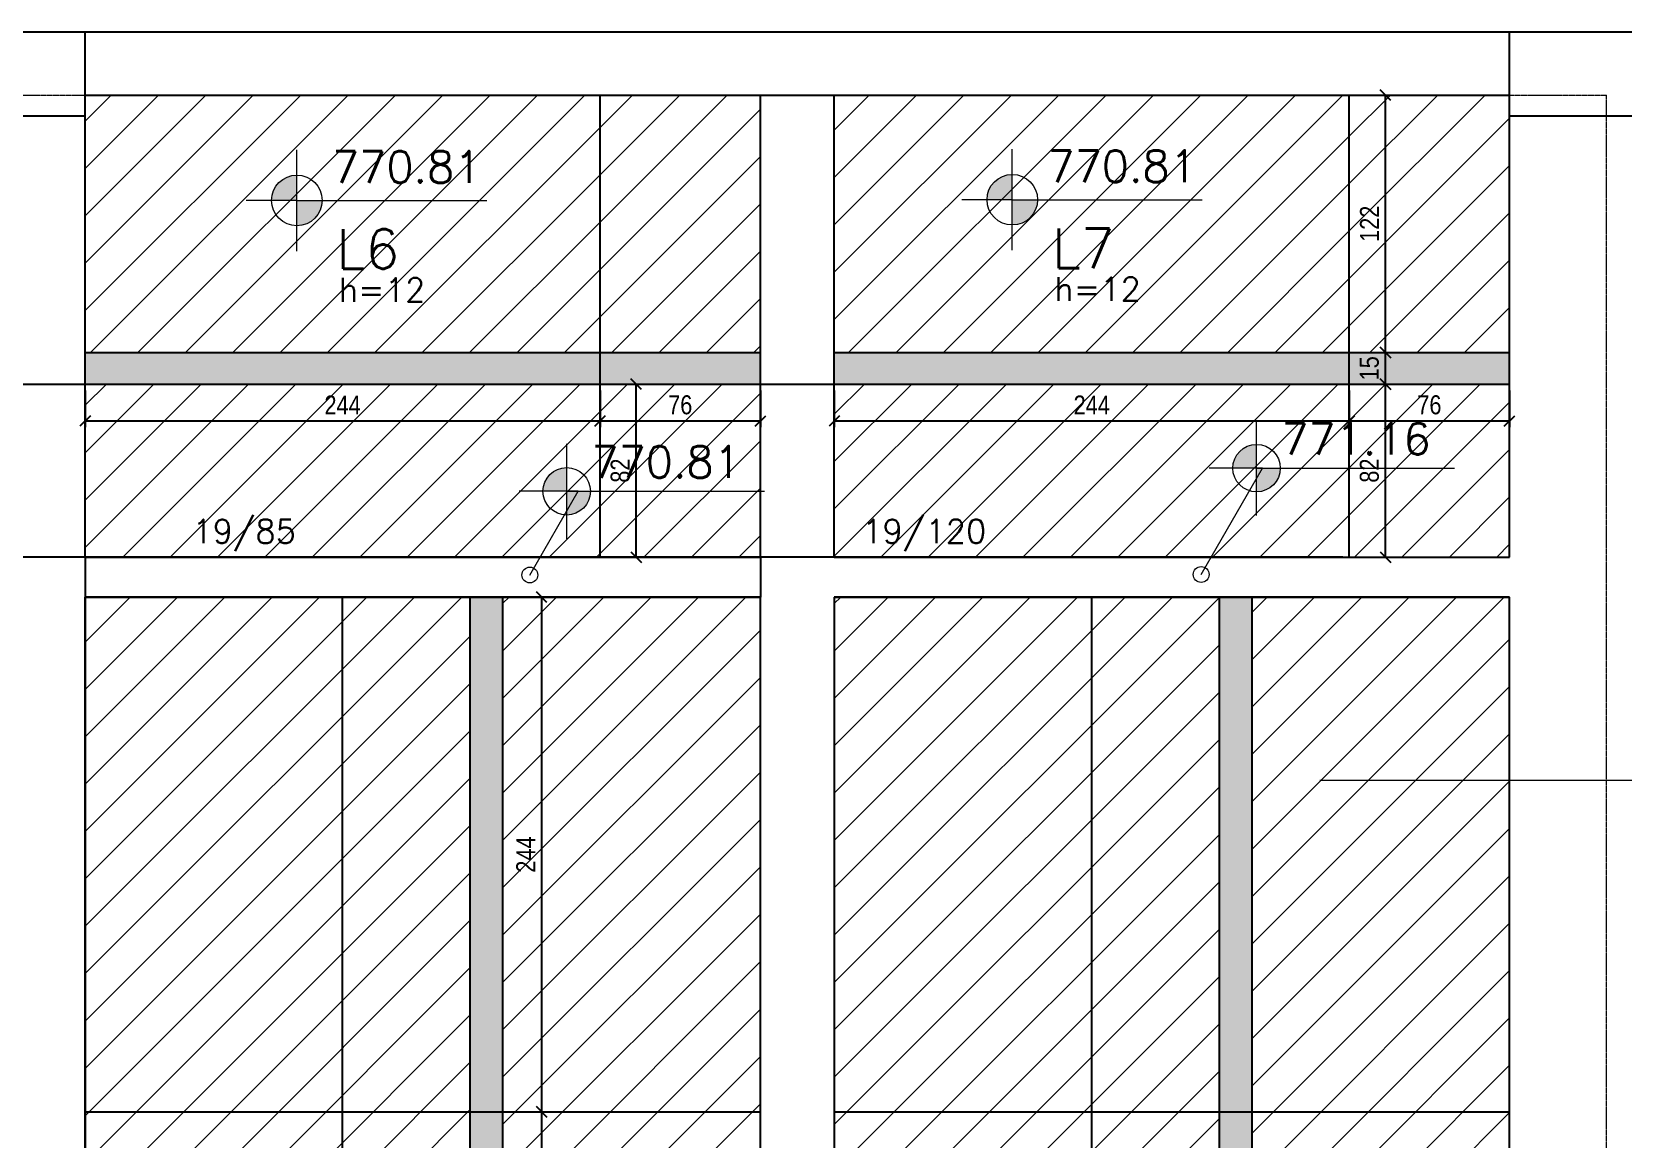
# Model space of a CAD drawing. Extents: x 8513 to 14085, y 1849 to 10799.
# Drawn here: x 11727 to 12481, y 5465 to 5990 of the extents above; entities that cross this region are included whole.
import ezdxf

# ---------------------------------------------------------------- set-up
doc = ezdxf.new("R2010")
doc.units = 0
doc.linetypes.add('FA_Tracejado', pattern=[0.25, 0.15, -0.1])
for name, color, linetype in [('COTA', 241, 'Continuous'), ('Painéis', 200, 'Continuous'), ('Pilares', 5, 'Continuous'), ('VIGAS', 3, 'Continuous'), ('Vázio', 240, 'Continuous')]:
    doc.layers.add(name, color=color, linetype=linetype)
for name, color, linetype, lineweight in [('EST-LAJE-TEXT', 7, 'Continuous', 9), ('EST-SIMB-Spot Elevations', 7, 'Continuous', 9), ('EST-TEXT', 7, 'Continuous', 9), ('EST-VIGA-TEXT', 7, 'Continuous', 9), ('Hachura', 253, 'Continuous', 9), ('REAPROVEITAMENTO', 7, 'Continuous', 9)]:
    doc.layers.add(name, color=color, linetype=linetype, lineweight=lineweight)
doc.styles.add('COTA TECNICA-50', font='techl___.ttf', dxfattribs={"height": 9})
doc.styles.add('RomanS_IV50', font='romans_IV50.ttf', dxfattribs={"height": 11.25})
doc.styles.add('RomanS_IV50_B', font='', dxfattribs={"height": 18.75})
doc.styles.add('RomanS_IV50_B_1', font='', dxfattribs={"height": 22.5})
doc.styles.get('RomanS_IV50_B').set_extended_font_data('RomanS_IV50', bold=True)
doc.styles.get('RomanS_IV50_B_1').set_extended_font_data('RomanS_IV50', bold=True)
doc.dimstyles.new('PAINEL', dxfattribs={"dimtxt": 9, "dimasz": 5, "dimexe": 3, "dimexo": 3, "dimgap": 3, "dimtad": 1, "dimdec": 1, "dimzin": 12, "dimdsep": 46, "dimtxsty": 'COTA TECNICA-50', "dimblk": 'OBLIQUE', "dimcen": 0, "dimclrd": 4, "dimclre": 4, "dimclrt": 1, "dimadec": 1, "dimazin": 3, "dimtfac": 1, "dimtdec": 1, "dimtmove": 0, "dimatfit": 3, "dimldrblk": 'OBLIQUE', "dimfxl": 1, "dimtolj": 1, "dimtzin": 12, "dimarcsym": 0})
pattern_1 = [(45, (-181390.063, -29748.07), (-11.2253202, 11.2253202), [])]

# ---------------------------------------------------------------- blocks, each defined once
blk = doc.blocks.new('FA_Floor_TAG_SURVEY_R01 - NIV_TIT_H_TXT1__TXT2_Menor-2303205-BUSINESS')
at = {"layer": 'EST-LAJE-TEXT'}
h = blk.add_hatch(color=256, dxfattribs=at)
edge = h.paths.add_edge_path(flags=0)
edge.add_line((-0.28, 0.565), (-0.28, 0.405))
edge.add_line((-0.28, 0.405), (-0.44, 0.405))
edge.add_arc((-0.28, 0.405), 0.16, 90, 180, ccw=False)
h = blk.add_hatch(color=256, dxfattribs=at)
edge = h.paths.add_edge_path(flags=0)
edge.add_arc((-0.28, 0.405), 0.16, -90, 0, ccw=False)
edge.add_line((-0.28, 0.245), (-0.28, 0.405))
edge.add_line((-0.28, 0.405), (-0.12, 0.405))
for p, q in [((-0.28, 0.085), (-0.28, 0.725)), ((-0.28, 0.405), (-0.6, 0.405)), ((-0.28, 0.405), (0.92, 0.405))]:
    blk.add_line(p, q, dxfattribs=at)
blk.add_circle((-0.28, 0.405), 0.16, dxfattribs=at)
blk = doc.blocks.new('Spot Elevations - Nivel_Planta_MENOR-2363178-BUSINESS')
at = {"layer": 'EST-SIMB-Spot Elevations'}
h = blk.add_hatch(color=256, dxfattribs=at)
edge = h.paths.add_edge_path(flags=0)
edge.add_line((0, 0), (-0.15, 0))
edge.add_arc((0, 0), 0.15, 90, 180, ccw=False)
edge.add_line((0, 0.15), (0, 0))
h = blk.add_hatch(color=256, dxfattribs=at)
edge = h.paths.add_edge_path(flags=0)
edge.add_line((0, 0), (0.15, 0))
edge.add_arc((0, 0), 0.15, 270, 360, ccw=False)
edge.add_line((0, -0.15), (0, 0))
for p, q in [((0, -0.3), (0, 0.3)), ((0, 0), (1.25, 0)), ((0, 0), (-0.3, 0))]:
    blk.add_line(p, q, dxfattribs=at)
blk.add_circle((0, 0), 0.15, dxfattribs=at)
blk = doc.blocks.new('_Oblique')
at = {"color": 0, "linetype": 'ByBlock', "lineweight": -2}
blk.add_line((-0.5, -0.5), (0.5, 0.5), dxfattribs=at)
blk = doc.blocks.new('*D770')
at = {"layer": 'COTA', "color": 4, "lineweight": -2, "transparency": 16777216}
for p, q in [((11968.37, 5234.01), (11968.37, 5478.01)), ((11971.37, 5478.01), (11971.37, 5478.01)), ((11971.37, 5234.01), (11971.37, 5234.01))]:
    blk.add_line(p, q, dxfattribs=at)
at = {"layer": 'Defpoints', "color": 0, "transparency": 16777216}
for p in [(11968.37, 5478.01), (11968.37, 5478.01), (11968.37, 5234.01)]:
    blk.add_point(p, dxfattribs=at)
at = {"layer": 'COTA', "color": 4, "lineweight": -2, "transparency": 16777216, "xscale": 5, "yscale": 5, "zscale": 5}
for p, rotation in [((11968.37, 5478.01), 90), ((11968.37, 5234.01), 270)]:
    blk.add_blockref('_Oblique', p, dxfattribs=dict(at, rotation=rotation))
at = {"layer": 'COTA', "color": 1, "transparency": 16777216, "insert": (11960.8, 5356.01), "char_height": 9, "attachment_point": 5, "rotation": 90, "style": 'COTA TECNICA-50'}
blk.add_mtext('\\A1;244', dxfattribs=at)
blk = doc.blocks.new('*D771')
at = {"layer": 'COTA', "color": 4, "lineweight": -2, "transparency": 16777216}
for p, q in [((11968.37, 5478.01), (11968.37, 5722.01)), ((11971.37, 5722.01), (11971.37, 5722.01)), ((11971.37, 5478.01), (11971.37, 5478.01))]:
    blk.add_line(p, q, dxfattribs=at)
at = {"layer": 'Defpoints', "color": 0, "transparency": 16777216}
for p in [(11968.37, 5722.01), (11968.37, 5722.01), (11968.37, 5478.01)]:
    blk.add_point(p, dxfattribs=at)
at = {"layer": 'COTA', "color": 4, "lineweight": -2, "transparency": 16777216, "xscale": 5, "yscale": 5, "zscale": 5}
for p, rotation in [((11968.37, 5722.01), 90), ((11968.37, 5478.01), 270)]:
    blk.add_blockref('_Oblique', p, dxfattribs=dict(at, rotation=rotation))
at = {"layer": 'COTA', "color": 1, "transparency": 16777216, "insert": (11960.8, 5600.01), "char_height": 9, "attachment_point": 5, "rotation": 90, "style": 'COTA TECNICA-50'}
blk.add_mtext('\\A1;244', dxfattribs=at)
blk = doc.blocks.new('*D772')
at = {"layer": 'COTA', "color": 4, "lineweight": -2, "transparency": 16777216}
for p, q in [((11968.37, 5234.01), (11968.37, 5478.01)), ((11971.37, 5478.01), (11971.37, 5478.01)), ((11971.37, 5234.01), (11971.37, 5234.01))]:
    blk.add_line(p, q, dxfattribs=at)
at = {"layer": 'Defpoints', "color": 0, "transparency": 16777216}
for p in [(11968.37, 5478.01), (11968.37, 5478.01), (11968.37, 5234.01)]:
    blk.add_point(p, dxfattribs=at)
at = {"layer": 'COTA', "color": 4, "lineweight": -2, "transparency": 16777216, "xscale": 5, "yscale": 5, "zscale": 5}
for p, rotation in [((11968.37, 5478.01), 90), ((11968.37, 5234.01), 270)]:
    blk.add_blockref('_Oblique', p, dxfattribs=dict(at, rotation=rotation))
at = {"layer": 'COTA', "color": 1, "transparency": 16777216, "insert": (11960.8, 5356.01), "char_height": 9, "attachment_point": 5, "rotation": 90, "style": 'COTA TECNICA-50'}
blk.add_mtext('\\A1;244', dxfattribs=at)
blk = doc.blocks.new('*D773')
at = {"layer": 'COTA', "color": 4, "lineweight": -2, "transparency": 16777216}
for p, q in [((11968.37, 5478.01), (11968.37, 5722.01)), ((11971.37, 5722.01), (11971.37, 5722.01)), ((11971.37, 5478.01), (11971.37, 5478.01))]:
    blk.add_line(p, q, dxfattribs=at)
at = {"layer": 'Defpoints', "color": 0, "transparency": 16777216}
for p in [(11968.37, 5722.01), (11968.37, 5722.01), (11968.37, 5478.01)]:
    blk.add_point(p, dxfattribs=at)
at = {"layer": 'COTA', "color": 4, "lineweight": -2, "transparency": 16777216, "xscale": 5, "yscale": 5, "zscale": 5}
for p, rotation in [((11968.37, 5722.01), 90), ((11968.37, 5478.01), 270)]:
    blk.add_blockref('_Oblique', p, dxfattribs=dict(at, rotation=rotation))
at = {"layer": 'COTA', "color": 1, "transparency": 16777216, "insert": (11960.8, 5600.01), "char_height": 9, "attachment_point": 5, "rotation": 90, "style": 'COTA TECNICA-50'}
blk.add_mtext('\\A1;244', dxfattribs=at)
blk = doc.blocks.new('*D795')
at = {"layer": 'COTA', "color": 4, "lineweight": -2, "transparency": 16777216}
for p, q in [((11752.01, 5820.01), (11752.01, 5802.55)), ((11996.01, 5820.01), (11996.01, 5802.55)), ((11752.01, 5805.55), (11996.01, 5805.55))]:
    blk.add_line(p, q, dxfattribs=at)
at = {"layer": 'Defpoints', "color": 0, "transparency": 16777216}
for p in [(11752.01, 5823.01), (11996.01, 5823.01), (11996.01, 5805.55)]:
    blk.add_point(p, dxfattribs=at)
at = {"layer": 'COTA', "color": 4, "lineweight": -2, "transparency": 16777216, "xscale": 5, "yscale": 5, "zscale": 5, "rotation": 180}
blk.add_blockref('_Oblique', (11752.01, 5805.55), dxfattribs=at)
at = {"layer": 'COTA', "color": 4, "lineweight": -2, "transparency": 16777216, "xscale": 5, "yscale": 5, "zscale": 5}
blk.add_blockref('_Oblique', (11996.01, 5805.55), dxfattribs=at)
at = {"layer": 'COTA', "color": 1, "transparency": 16777216, "insert": (11874.01, 5813.11), "char_height": 9, "attachment_point": 5, "style": 'COTA TECNICA-50'}
blk.add_mtext('\\A1;244', dxfattribs=at)
blk = doc.blocks.new('*D796')
at = {"layer": 'COTA', "color": 4, "lineweight": -2, "transparency": 16777216}
for p, q in [((11996.01, 5820.01), (11996.01, 5802.55)), ((12072.01, 5820.01), (12072.01, 5802.55)), ((11996.01, 5805.55), (12072.01, 5805.55))]:
    blk.add_line(p, q, dxfattribs=at)
at = {"layer": 'Defpoints', "color": 0, "transparency": 16777216}
for p in [(11996.01, 5823.01), (12072.01, 5823.01), (12072.01, 5805.55)]:
    blk.add_point(p, dxfattribs=at)
at = {"layer": 'COTA', "color": 4, "lineweight": -2, "transparency": 16777216, "xscale": 5, "yscale": 5, "zscale": 5, "rotation": 180}
blk.add_blockref('_Oblique', (11996.01, 5805.55), dxfattribs=at)
at = {"layer": 'COTA', "color": 4, "lineweight": -2, "transparency": 16777216, "xscale": 5, "yscale": 5, "zscale": 5}
blk.add_blockref('_Oblique', (12072.01, 5805.55), dxfattribs=at)
at = {"layer": 'COTA', "color": 1, "transparency": 16777216, "insert": (12034.01, 5813.14), "char_height": 9, "attachment_point": 5, "style": 'COTA TECNICA-50'}
blk.add_mtext('\\A1;76', dxfattribs=at)
blk = doc.blocks.new('*D797')
at = {"layer": 'COTA', "color": 4, "lineweight": -2, "transparency": 16777216}
for p, q in [((12107.01, 5820.01), (12107.01, 5802.55)), ((12351.01, 5820.01), (12351.01, 5802.55)), ((12107.01, 5805.55), (12351.01, 5805.55))]:
    blk.add_line(p, q, dxfattribs=at)
at = {"layer": 'Defpoints', "color": 0, "transparency": 16777216}
for p in [(12107.01, 5823.01), (12351.01, 5823.01), (12351.01, 5805.55)]:
    blk.add_point(p, dxfattribs=at)
at = {"layer": 'COTA', "color": 4, "lineweight": -2, "transparency": 16777216, "xscale": 5, "yscale": 5, "zscale": 5, "rotation": 180}
blk.add_blockref('_Oblique', (12107.01, 5805.55), dxfattribs=at)
at = {"layer": 'COTA', "color": 4, "lineweight": -2, "transparency": 16777216, "xscale": 5, "yscale": 5, "zscale": 5}
blk.add_blockref('_Oblique', (12351.01, 5805.55), dxfattribs=at)
at = {"layer": 'COTA', "color": 1, "transparency": 16777216, "insert": (12229.01, 5813.11), "char_height": 9, "attachment_point": 5, "style": 'COTA TECNICA-50'}
blk.add_mtext('\\A1;244', dxfattribs=at)
blk = doc.blocks.new('*D798')
at = {"layer": 'COTA', "color": 4, "lineweight": -2, "transparency": 16777216}
for p, q in [((12351.01, 5820.01), (12351.01, 5802.55)), ((12427.01, 5820.01), (12427.01, 5802.55)), ((12351.01, 5805.55), (12427.01, 5805.55))]:
    blk.add_line(p, q, dxfattribs=at)
at = {"layer": 'Defpoints', "color": 0, "transparency": 16777216}
for p in [(12351.01, 5823.01), (12427.01, 5823.01), (12427.01, 5805.55)]:
    blk.add_point(p, dxfattribs=at)
at = {"layer": 'COTA', "color": 4, "lineweight": -2, "transparency": 16777216, "xscale": 5, "yscale": 5, "zscale": 5, "rotation": 180}
blk.add_blockref('_Oblique', (12351.01, 5805.55), dxfattribs=at)
at = {"layer": 'COTA', "color": 4, "lineweight": -2, "transparency": 16777216, "xscale": 5, "yscale": 5, "zscale": 5}
blk.add_blockref('_Oblique', (12427.01, 5805.55), dxfattribs=at)
at = {"layer": 'COTA', "color": 1, "transparency": 16777216, "insert": (12389.01, 5813.14), "char_height": 9, "attachment_point": 5, "style": 'COTA TECNICA-50'}
blk.add_mtext('\\A1;76', dxfattribs=at)
blk = doc.blocks.new('*D799')
at = {"layer": 'COTA', "color": 4, "lineweight": -2, "transparency": 16777216}
for p, q in [((12354.01, 5823.01), (12371.18, 5823.01)), ((12368.18, 5741.01), (12368.18, 5823.01)), ((12354.01, 5741.01), (12371.18, 5741.01))]:
    blk.add_line(p, q, dxfattribs=at)
at = {"layer": 'Defpoints', "color": 0, "transparency": 16777216}
for p in [(12351.01, 5823.01), (12368.18, 5823.01), (12351.01, 5741.01)]:
    blk.add_point(p, dxfattribs=at)
at = {"layer": 'COTA', "color": 4, "lineweight": -2, "transparency": 16777216, "xscale": 5, "yscale": 5, "zscale": 5}
for p, rotation in [((12368.18, 5823.01), 90), ((12368.18, 5741.01), 270)]:
    blk.add_blockref('_Oblique', p, dxfattribs=dict(at, rotation=rotation))
at = {"layer": 'COTA', "color": 1, "transparency": 16777216, "insert": (12360.59, 5782.01), "char_height": 9, "attachment_point": 5, "rotation": 90, "style": 'COTA TECNICA-50'}
blk.add_mtext('\\A1;82', dxfattribs=at)
blk = doc.blocks.new('*D800')
at = {"layer": 'COTA', "color": 4, "lineweight": -2, "transparency": 16777216}
for p, q in [((12368.18, 5823.01), (12368.18, 5838.01)), ((12371.18, 5838.01), (12371.18, 5838.01)), ((12354.01, 5823.01), (12371.18, 5823.01))]:
    blk.add_line(p, q, dxfattribs=at)
at = {"layer": 'Defpoints', "color": 0, "transparency": 16777216}
for p in [(12368.18, 5838.01), (12368.18, 5838.01), (12351.01, 5823.01)]:
    blk.add_point(p, dxfattribs=at)
at = {"layer": 'COTA', "color": 4, "lineweight": -2, "transparency": 16777216, "xscale": 5, "yscale": 5, "zscale": 5}
for p, rotation in [((12368.18, 5838.01), 90), ((12368.18, 5823.01), 270)]:
    blk.add_blockref('_Oblique', p, dxfattribs=dict(at, rotation=rotation))
at = {"layer": 'COTA', "color": 1, "transparency": 16777216, "insert": (12360.58, 5830.51), "char_height": 9, "attachment_point": 5, "rotation": 90, "style": 'COTA TECNICA-50'}
blk.add_mtext('\\A1;15', dxfattribs=at)
blk = doc.blocks.new('*D801')
at = {"layer": 'COTA', "color": 4, "lineweight": -2, "transparency": 16777216}
for p, q in [((12368.18, 5838.01), (12368.18, 5960.01)), ((12371.18, 5960.01), (12371.18, 5960.01)), ((12371.18, 5838.01), (12371.18, 5838.01))]:
    blk.add_line(p, q, dxfattribs=at)
at = {"layer": 'Defpoints', "color": 0, "transparency": 16777216}
for p in [(12368.18, 5960.01), (12368.18, 5960.01), (12368.18, 5838.01)]:
    blk.add_point(p, dxfattribs=at)
at = {"layer": 'COTA', "color": 4, "lineweight": -2, "transparency": 16777216, "xscale": 5, "yscale": 5, "zscale": 5}
for p, rotation in [((12368.18, 5960.01), 90), ((12368.18, 5838.01), 270)]:
    blk.add_blockref('_Oblique', p, dxfattribs=dict(at, rotation=rotation))
at = {"layer": 'COTA', "color": 1, "transparency": 16777216, "insert": (12360.63, 5899.01), "char_height": 9, "attachment_point": 5, "rotation": 90, "style": 'COTA TECNICA-50'}
blk.add_mtext('\\A1;122', dxfattribs=at)
blk = doc.blocks.new('*D802')
at = {"layer": 'COTA', "color": 4, "lineweight": -2, "transparency": 16777216}
for p, q in [((11999.01, 5823.01), (12016.18, 5823.01)), ((12013.18, 5741.01), (12013.18, 5823.01)), ((12348.01, 5741.01), (12010.18, 5741.01))]:
    blk.add_line(p, q, dxfattribs=at)
at = {"layer": 'Defpoints', "color": 0, "transparency": 16777216}
for p in [(11996.01, 5823.01), (12013.18, 5823.01), (12351.01, 5741.01)]:
    blk.add_point(p, dxfattribs=at)
at = {"layer": 'COTA', "color": 4, "lineweight": -2, "transparency": 16777216, "xscale": 5, "yscale": 5, "zscale": 5}
for p, rotation in [((12013.18, 5823.01), 90), ((12013.18, 5741.01), 270)]:
    blk.add_blockref('_Oblique', p, dxfattribs=dict(at, rotation=rotation))
at = {"layer": 'COTA', "color": 1, "transparency": 16777216, "insert": (12005.59, 5782.01), "char_height": 9, "attachment_point": 5, "rotation": 90, "style": 'COTA TECNICA-50'}
blk.add_mtext('\\A1;82', dxfattribs=at)
blk = doc.blocks.new('*D803')
at = {"layer": 'COTA', "color": 4, "lineweight": -2, "transparency": 16777216}
for p, q in [((12368.18, 5823.01), (12368.18, 5838.01)), ((12371.18, 5838.01), (12371.18, 5838.01)), ((11999.01, 5823.01), (12371.18, 5823.01))]:
    blk.add_line(p, q, dxfattribs=at)
at = {"layer": 'Defpoints', "color": 0, "transparency": 16777216}
for p in [(12368.18, 5838.01), (12368.18, 5838.01), (11996.01, 5823.01)]:
    blk.add_point(p, dxfattribs=at)
at = {"layer": 'COTA', "color": 4, "lineweight": -2, "transparency": 16777216, "xscale": 5, "yscale": 5, "zscale": 5}
for p, rotation in [((12368.18, 5838.01), 90), ((12368.18, 5823.01), 270)]:
    blk.add_blockref('_Oblique', p, dxfattribs=dict(at, rotation=rotation))
at = {"layer": 'COTA', "color": 1, "transparency": 16777216, "insert": (12360.58, 5830.51), "char_height": 9, "attachment_point": 5, "rotation": 90, "style": 'COTA TECNICA-50'}
blk.add_mtext('\\A1;15', dxfattribs=at)
blk = doc.blocks.new('*D804')
at = {"layer": 'COTA', "color": 4, "lineweight": -2, "transparency": 16777216}
for p, q in [((12368.18, 5838.01), (12368.18, 5960.01)), ((12371.18, 5960.01), (12371.18, 5960.01)), ((12371.18, 5838.01), (12371.18, 5838.01))]:
    blk.add_line(p, q, dxfattribs=at)
at = {"layer": 'Defpoints', "color": 0, "transparency": 16777216}
for p in [(12368.18, 5960.01), (12368.18, 5960.01), (12368.18, 5838.01)]:
    blk.add_point(p, dxfattribs=at)
at = {"layer": 'COTA', "color": 4, "lineweight": -2, "transparency": 16777216, "xscale": 5, "yscale": 5, "zscale": 5}
for p, rotation in [((12368.18, 5960.01), 90), ((12368.18, 5838.01), 270)]:
    blk.add_blockref('_Oblique', p, dxfattribs=dict(at, rotation=rotation))
at = {"layer": 'COTA', "color": 1, "transparency": 16777216, "insert": (12360.63, 5899.01), "char_height": 9, "attachment_point": 5, "rotation": 90, "style": 'COTA TECNICA-50'}
blk.add_mtext('\\A1;122', dxfattribs=at)
blk = doc.blocks.new('*D805')
at = {"layer": 'COTA', "color": 4, "lineweight": -2, "transparency": 16777216}
for p, q in [((11503.01, 5823.01), (11520.18, 5823.01)), ((11517.18, 5741.01), (11517.18, 5823.01)), ((12348.01, 5741.01), (11514.18, 5741.01))]:
    blk.add_line(p, q, dxfattribs=at)
at = {"layer": 'Defpoints', "color": 0, "transparency": 16777216}
for p in [(11500.01, 5823.01), (11517.18, 5823.01), (12351.01, 5741.01)]:
    blk.add_point(p, dxfattribs=at)
at = {"layer": 'COTA', "color": 4, "lineweight": -2, "transparency": 16777216, "xscale": 5, "yscale": 5, "zscale": 5}
for p, rotation in [((11517.18, 5823.01), 90), ((11517.18, 5741.01), 270)]:
    blk.add_blockref('_Oblique', p, dxfattribs=dict(at, rotation=rotation))
at = {"layer": 'COTA', "color": 1, "transparency": 16777216, "insert": (11509.59, 5782.01), "char_height": 9, "attachment_point": 5, "rotation": 90, "style": 'COTA TECNICA-50'}
blk.add_mtext('\\A1;82', dxfattribs=at)
blk = doc.blocks.new('*D806')
at = {"layer": 'COTA', "color": 4, "lineweight": -2, "transparency": 16777216}
for p, q in [((12368.18, 5823.01), (12368.18, 5838.01)), ((12371.18, 5838.01), (12371.18, 5838.01)), ((11503.01, 5823.01), (12371.18, 5823.01))]:
    blk.add_line(p, q, dxfattribs=at)
at = {"layer": 'Defpoints', "color": 0, "transparency": 16777216}
for p in [(12368.18, 5838.01), (12368.18, 5838.01), (11500.01, 5823.01)]:
    blk.add_point(p, dxfattribs=at)
at = {"layer": 'COTA', "color": 4, "lineweight": -2, "transparency": 16777216, "xscale": 5, "yscale": 5, "zscale": 5}
for p, rotation in [((12368.18, 5838.01), 90), ((12368.18, 5823.01), 270)]:
    blk.add_blockref('_Oblique', p, dxfattribs=dict(at, rotation=rotation))
at = {"layer": 'COTA', "color": 1, "transparency": 16777216, "insert": (12360.58, 5830.51), "char_height": 9, "attachment_point": 5, "rotation": 90, "style": 'COTA TECNICA-50'}
blk.add_mtext('\\A1;15', dxfattribs=at)
blk = doc.blocks.new('*D807')
at = {"layer": 'COTA', "color": 4, "lineweight": -2, "transparency": 16777216}
for p, q in [((12368.18, 5838.01), (12368.18, 5960.01)), ((12371.18, 5960.01), (12371.18, 5960.01)), ((12371.18, 5838.01), (12371.18, 5838.01))]:
    blk.add_line(p, q, dxfattribs=at)
at = {"layer": 'Defpoints', "color": 0, "transparency": 16777216}
for p in [(12368.18, 5960.01), (12368.18, 5960.01), (12368.18, 5838.01)]:
    blk.add_point(p, dxfattribs=at)
at = {"layer": 'COTA', "color": 4, "lineweight": -2, "transparency": 16777216, "xscale": 5, "yscale": 5, "zscale": 5}
for p, rotation in [((12368.18, 5960.01), 90), ((12368.18, 5838.01), 270)]:
    blk.add_blockref('_Oblique', p, dxfattribs=dict(at, rotation=rotation))
at = {"layer": 'COTA', "color": 1, "transparency": 16777216, "insert": (12360.63, 5899.01), "char_height": 9, "attachment_point": 5, "rotation": 90, "style": 'COTA TECNICA-50'}
blk.add_mtext('\\A1;122', dxfattribs=at)
blk = doc.blocks.new('*D808')
at = {"layer": 'COTA', "color": 4, "lineweight": -2, "transparency": 16777216}
for p, q in [((10873.52, 5823.01), (10890.69, 5823.01)), ((10887.69, 5741.01), (10887.69, 5823.01)), ((12348.01, 5741.01), (10884.69, 5741.01))]:
    blk.add_line(p, q, dxfattribs=at)
at = {"layer": 'Defpoints', "color": 0, "transparency": 16777216}
for p in [(10870.52, 5823.01), (10887.69, 5823.01), (12351.01, 5741.01)]:
    blk.add_point(p, dxfattribs=at)
at = {"layer": 'COTA', "color": 4, "lineweight": -2, "transparency": 16777216, "xscale": 5, "yscale": 5, "zscale": 5}
for p, rotation in [((10887.69, 5823.01), 90), ((10887.69, 5741.01), 270)]:
    blk.add_blockref('_Oblique', p, dxfattribs=dict(at, rotation=rotation))
at = {"layer": 'COTA', "color": 1, "transparency": 16777216, "insert": (10880.1, 5782.01), "char_height": 9, "attachment_point": 5, "rotation": 90, "style": 'COTA TECNICA-50'}
blk.add_mtext('\\A1;82', dxfattribs=at)
blk = doc.blocks.new('*D809')
at = {"layer": 'COTA', "color": 4, "lineweight": -2, "transparency": 16777216}
for p, q in [((12368.18, 5823.01), (12368.18, 5838.01)), ((12371.18, 5838.01), (12371.18, 5838.01)), ((10873.52, 5823.01), (12371.18, 5823.01))]:
    blk.add_line(p, q, dxfattribs=at)
at = {"layer": 'Defpoints', "color": 0, "transparency": 16777216}
for p in [(12368.18, 5838.01), (12368.18, 5838.01), (10870.52, 5823.01)]:
    blk.add_point(p, dxfattribs=at)
at = {"layer": 'COTA', "color": 4, "lineweight": -2, "transparency": 16777216, "xscale": 5, "yscale": 5, "zscale": 5}
for p, rotation in [((12368.18, 5838.01), 90), ((12368.18, 5823.01), 270)]:
    blk.add_blockref('_Oblique', p, dxfattribs=dict(at, rotation=rotation))
at = {"layer": 'COTA', "color": 1, "transparency": 16777216, "insert": (12360.58, 5830.51), "char_height": 9, "attachment_point": 5, "rotation": 90, "style": 'COTA TECNICA-50'}
blk.add_mtext('\\A1;15', dxfattribs=at)
blk = doc.blocks.new('*D810')
at = {"layer": 'COTA', "color": 4, "lineweight": -2, "transparency": 16777216}
for p, q in [((12368.18, 5838.01), (12368.18, 5960.01)), ((12371.18, 5960.01), (12371.18, 5960.01)), ((12371.18, 5838.01), (12371.18, 5838.01))]:
    blk.add_line(p, q, dxfattribs=at)
at = {"layer": 'Defpoints', "color": 0, "transparency": 16777216}
for p in [(12368.18, 5960.01), (12368.18, 5960.01), (12368.18, 5838.01)]:
    blk.add_point(p, dxfattribs=at)
at = {"layer": 'COTA', "color": 4, "lineweight": -2, "transparency": 16777216, "xscale": 5, "yscale": 5, "zscale": 5}
for p, rotation in [((12368.18, 5960.01), 90), ((12368.18, 5838.01), 270)]:
    blk.add_blockref('_Oblique', p, dxfattribs=dict(at, rotation=rotation))
at = {"layer": 'COTA', "color": 1, "transparency": 16777216, "insert": (12360.63, 5899.01), "char_height": 9, "attachment_point": 5, "rotation": 90, "style": 'COTA TECNICA-50'}
blk.add_mtext('\\A1;122', dxfattribs=at)
blk = doc.blocks.new('*D811')
at = {"layer": 'COTA', "color": 4, "lineweight": -2, "transparency": 16777216}
for p, q in [((10521.52, 5823.01), (10538.69, 5823.01)), ((10535.69, 5741.01), (10535.69, 5823.01)), ((12348.01, 5741.01), (10532.69, 5741.01))]:
    blk.add_line(p, q, dxfattribs=at)
at = {"layer": 'Defpoints', "color": 0, "transparency": 16777216}
for p in [(10518.52, 5823.01), (10535.69, 5823.01), (12351.01, 5741.01)]:
    blk.add_point(p, dxfattribs=at)
at = {"layer": 'COTA', "color": 4, "lineweight": -2, "transparency": 16777216, "xscale": 5, "yscale": 5, "zscale": 5}
for p, rotation in [((10535.69, 5823.01), 90), ((10535.69, 5741.01), 270)]:
    blk.add_blockref('_Oblique', p, dxfattribs=dict(at, rotation=rotation))
at = {"layer": 'COTA', "color": 1, "transparency": 16777216, "insert": (10528.1, 5782.01), "char_height": 9, "attachment_point": 5, "rotation": 90, "style": 'COTA TECNICA-50'}
blk.add_mtext('\\A1;82', dxfattribs=at)
blk = doc.blocks.new('*D812')
at = {"layer": 'COTA', "color": 4, "lineweight": -2, "transparency": 16777216}
for p, q in [((12368.18, 5823.01), (12368.18, 5838.01)), ((12371.18, 5838.01), (12371.18, 5838.01)), ((10521.52, 5823.01), (12371.18, 5823.01))]:
    blk.add_line(p, q, dxfattribs=at)
at = {"layer": 'Defpoints', "color": 0, "transparency": 16777216}
for p in [(12368.18, 5838.01), (12368.18, 5838.01), (10518.52, 5823.01)]:
    blk.add_point(p, dxfattribs=at)
at = {"layer": 'COTA', "color": 4, "lineweight": -2, "transparency": 16777216, "xscale": 5, "yscale": 5, "zscale": 5}
for p, rotation in [((12368.18, 5838.01), 90), ((12368.18, 5823.01), 270)]:
    blk.add_blockref('_Oblique', p, dxfattribs=dict(at, rotation=rotation))
at = {"layer": 'COTA', "color": 1, "transparency": 16777216, "insert": (12360.58, 5830.51), "char_height": 9, "attachment_point": 5, "rotation": 90, "style": 'COTA TECNICA-50'}
blk.add_mtext('\\A1;15', dxfattribs=at)
blk = doc.blocks.new('*D813')
at = {"layer": 'COTA', "color": 4, "lineweight": -2, "transparency": 16777216}
for p, q in [((12368.18, 5838.01), (12368.18, 5960.01)), ((12371.18, 5960.01), (12371.18, 5960.01)), ((12371.18, 5838.01), (12371.18, 5838.01))]:
    blk.add_line(p, q, dxfattribs=at)
at = {"layer": 'Defpoints', "color": 0, "transparency": 16777216}
for p in [(12368.18, 5960.01), (12368.18, 5960.01), (12368.18, 5838.01)]:
    blk.add_point(p, dxfattribs=at)
at = {"layer": 'COTA', "color": 4, "lineweight": -2, "transparency": 16777216, "xscale": 5, "yscale": 5, "zscale": 5}
for p, rotation in [((12368.18, 5960.01), 90), ((12368.18, 5838.01), 270)]:
    blk.add_blockref('_Oblique', p, dxfattribs=dict(at, rotation=rotation))
at = {"layer": 'COTA', "color": 1, "transparency": 16777216, "insert": (12360.63, 5899.01), "char_height": 9, "attachment_point": 5, "rotation": 90, "style": 'COTA TECNICA-50'}
blk.add_mtext('\\A1;122', dxfattribs=at)

msp = doc.modelspace()

# ---------------------------------------------------------------- hatches: boundary and pattern name
at = {"layer": 'Hachura'}
h = msp.add_hatch(color=256, dxfattribs=at)
h.paths.add_polyline_path([(11752.01, 5838.01), (11752.01, 5823.01), (11996.01, 5823.01), (11996.01, 5838.01)])
h.paths.add_polyline_path([(11996.01, 5838.01), (11996.01, 5823.01), (12072.01, 5823.01), (12072.01, 5838.01)])
h = msp.add_hatch(color=256, dxfattribs=at)
h.paths.add_polyline_path([(12107.01, 5838.01), (12107.01, 5823.01), (12351.01, 5823.01), (12351.01, 5838.01)])
h.paths.add_polyline_path([(12427.01, 5823.01), (12427.01, 5838.01), (12351.01, 5838.01), (12351.01, 5823.01)])
h = msp.add_hatch(color=256, dxfattribs=at)
h.paths.add_polyline_path([(11950.01, 5112.01), (11934.51, 5112.01), (11934.51, 4962.51), (11950.01, 4962.51)])
h.paths.add_polyline_path([(11934.51, 5112.01), (11950.01, 5112.01), (11950.01, 5234.01), (11934.51, 5234.01)])
h.paths.add_polyline_path([(11934.51, 5234.01), (11950.01, 5234.01), (11950.01, 5478.01), (11934.51, 5478.01)])
h.paths.add_polyline_path([(11934.51, 5478.01), (11950.01, 5478.01), (11950.01, 5722.01), (11934.51, 5722.01)])
h = msp.add_hatch(color=256, dxfattribs=at)
h.paths.add_polyline_path([(12305.01, 5112.01), (12289.51, 5112.01), (12289.51, 4962.51), (12305.01, 4962.51)])
h.paths.add_polyline_path([(12289.51, 5112.01), (12305.01, 5112.01), (12305.01, 5234.01), (12289.51, 5234.01)])
h.paths.add_polyline_path([(12289.51, 5234.01), (12305.01, 5234.01), (12305.01, 5478.01), (12289.51, 5478.01)])
h.paths.add_polyline_path([(12289.51, 5478.01), (12305.01, 5478.01), (12305.01, 5722.01), (12289.51, 5722.01)])
at = {"layer": 'REAPROVEITAMENTO'}
h = msp.add_hatch(dxfattribs=at)
h.set_pattern_fill('ANSI31', color=251, scale=5, style=0)
h.set_pattern_definition(pattern_1)
h.paths.add_polyline_path([(9530.51, 5838.01), (9530.51, 5772.01), (9774.51, 5772.01), (9774.51, 5838.01)])
h.paths.add_polyline_path([(9809.51, 5838.01), (9809.51, 5772.01), (10053.51, 5772.01), (10053.51, 5838.01)])
h.paths.add_polyline_path([(10053.51, 5838.01), (10053.51, 5772.01), (10209.51, 5772.01), (10209.51, 5838.01)])
h.paths.add_polyline_path([(10209.51, 5838.01), (10209.51, 5950.01), (10209.51, 5960.01), (10053.51, 5960.01), (10053.51, 5838.01)])
h.paths.add_polyline_path([(10518.52, 5741.01), (10518.52, 5823.01), (10274.51, 5823.01), (10274.51, 5741.01)])
h.paths.add_polyline_path([(10518.52, 5741.01), (10591.51, 5741.01), (10591.51, 5823.01), (10518.52, 5823.01)])
h.paths.add_polyline_path([(10591.51, 5960.01), (10518.52, 5960.01), (10518.52, 5838.01), (10591.51, 5838.01)])
h.paths.add_polyline_path([(10870.52, 5741.01), (10870.52, 5823.01), (10626.51, 5823.01), (10626.51, 5741.01)])
h.paths.add_polyline_path([(10947.01, 5741.01), (10947.01, 5823.01), (10870.52, 5823.01), (10870.52, 5741.01)])
h.paths.add_polyline_path([(10947.01, 5950.01), (10947.01, 5960.01), (10870.52, 5960.01), (10870.52, 5838.01), (10947.01, 5838.01)])
h.paths.add_polyline_path([(11687.01, 5838.01), (11687.01, 5950.01), (11687.01, 5960.01), (11500.01, 5960.01), (11500.01, 5838.01)])
h.paths.add_polyline_path([(11687.01, 5741.01), (11687.01, 5823.01), (11500.01, 5823.01), (11500.01, 5741.01)])
h.paths.add_polyline_path([(11256.01, 5823.01), (11256.01, 5741.01), (11500.01, 5741.01), (11500.01, 5823.01)])
h.paths.add_polyline_path([(11236.01, 5741.01), (11256.01, 5741.01), (11256.01, 5823.01), (11012.01, 5823.01), (11012.01, 5741.01)])
h.paths.add_polyline_path([(11996.01, 5823.01), (11752.01, 5823.01), (11752.01, 5741.01), (11996.01, 5741.01)])
h.paths.add_polyline_path([(12072.01, 5960.01), (11996.01, 5960.01), (11996.01, 5838.01), (12072.01, 5838.01)])
h.paths.add_polyline_path([(12072.01, 5823.01), (11996.01, 5823.01), (11996.01, 5741.01), (12072.01, 5741.01)])
h.paths.add_polyline_path([(12351.01, 5741.01), (12351.01, 5823.01), (12107.01, 5823.01), (12107.01, 5741.01)])
h.paths.add_polyline_path([(12427.01, 5823.01), (12351.01, 5823.01), (12351.01, 5741.01), (12427.01, 5741.01)])
h.paths.add_polyline_path([(12427.01, 5950.01), (12427.01, 5960.01), (12351.01, 5960.01), (12351.01, 5838.01), (12427.01, 5838.01)])
h = msp.add_hatch(dxfattribs=at)
h.set_pattern_fill('ANSI31', color=251, scale=5, style=0)
h.set_pattern_definition(pattern_1)
h.paths.add_polyline_path([(12351.01, 5838.01), (12351.01, 5960.01), (12107.01, 5960.01), (12107.01, 5838.01)])
h.paths.add_polyline_path([(11996.01, 5838.01), (11996.01, 5960.01), (11752.01, 5960.01), (11752.01, 5950.01), (11752.01, 5838.01)])
h.paths.add_polyline_path([(11500.01, 5838.01), (11500.01, 5960.01), (11256.01, 5960.01), (11256.01, 5838.01)])
h.paths.add_polyline_path([(11256.01, 5838.01), (11256.01, 5960.01), (11012.01, 5960.01), (11012.01, 5950.01), (11012.01, 5838.01)])
h = msp.add_hatch(dxfattribs=at)
h.set_pattern_fill('ANSI31', color=251, scale=5, style=0)
h.set_pattern_definition(pattern_1)
h.paths.add_polyline_path([(11874.01, 5722.01), (11752.01, 5722.01), (11752.01, 5478.01), (11874.01, 5478.01)])
h.paths.add_polyline_path([(11934.51, 5722.01), (11874.01, 5722.01), (11874.01, 5478.01), (11934.51, 5478.01)])
h.paths.add_polyline_path([(12072.01, 5722.01), (11950.01, 5722.01), (11950.01, 5478.01), (12072.01, 5478.01)])
h.paths.add_polyline_path([(11950.01, 5234.01), (12072.01, 5234.01), (12072.01, 5478.01), (11950.01, 5478.01)])
h.paths.add_polyline_path([(11934.51, 5478.01), (11874.01, 5478.01), (11874.01, 5234.01), (11934.51, 5234.01)])
h.paths.add_polyline_path([(11752.01, 5234.01), (11874.01, 5234.01), (11874.01, 5478.01), (11752.01, 5478.01)])
h.paths.add_polyline_path([(11752.01, 5112.01), (11874.01, 5112.01), (11874.01, 5234.01), (11752.01, 5234.01)])
h.paths.add_polyline_path([(11934.51, 5234.01), (11874.01, 5234.01), (11874.01, 5112.01), (11934.51, 5112.01)])
h.paths.add_polyline_path([(11950.01, 5112.01), (12072.01, 5112.01), (12072.01, 5234.01), (11950.01, 5234.01)])
h.paths.add_polyline_path([(12072.01, 5112.01), (11950.01, 5112.01), (11950.01, 4962.51), (12072.01, 4962.51)])
h.paths.add_polyline_path([(11874.01, 5112.01), (11752.01, 5112.01), (11752.01, 4962.51), (11874.01, 4962.51)])
h.paths.add_polyline_path([(11874.01, 4962.51), (11934.51, 4962.51), (11934.51, 5112.01), (11874.01, 5112.01)])
h = msp.add_hatch(dxfattribs=at)
h.set_pattern_fill('ANSI31', color=251, scale=5, style=0)
h.set_pattern_definition(pattern_1)
h.paths.add_polyline_path([(12229.01, 5722.01), (12107.01, 5722.01), (12107.01, 5478.01), (12229.01, 5478.01)])
h.paths.add_polyline_path([(12107.01, 5234.01), (12229.01, 5234.01), (12229.01, 5478.01), (12107.01, 5478.01)])
h.paths.add_polyline_path([(12229.01, 5234.01), (12107.01, 5234.01), (12107.01, 5107.01), (12229.01, 5107.01)])
h.paths.add_polyline_path([(12107.01, 5107.01), (12107.01, 4962.51), (12229.01, 4962.51), (12229.01, 5107.01)])
h.paths.add_polyline_path([(12289.51, 5107.01), (12229.01, 5107.01), (12229.01, 4962.51), (12289.51, 4962.51)])
h.paths.add_polyline_path([(12289.51, 5234.01), (12229.01, 5234.01), (12229.01, 5107.01), (12289.51, 5107.01)])
h.paths.add_polyline_path([(12229.01, 5234.01), (12289.51, 5234.01), (12289.51, 5478.01), (12229.01, 5478.01)])
h.paths.add_polyline_path([(12289.51, 5722.01), (12229.01, 5722.01), (12229.01, 5478.01), (12289.51, 5478.01)])
h.paths.add_polyline_path([(12305.01, 5478.01), (12427.01, 5478.01), (12427.01, 5722.01), (12305.01, 5722.01)])
h.paths.add_polyline_path([(12427.01, 5478.01), (12305.01, 5478.01), (12305.01, 5234.01), (12427.01, 5234.01)])
h.paths.add_polyline_path([(12305.01, 5234.01), (12305.01, 5107.01), (12427.01, 5107.01), (12427.01, 5234.01)])
h.paths.add_polyline_path([(12305.01, 4962.51), (12427.01, 4962.51), (12427.01, 5107.01), (12305.01, 5107.01)])

# ---------------------------------------------------------------- linework, layer by layer
at = {"layer": 'EST-SIMB-Spot Elevations'}
for p, q in [((12280.87, 5732.75), (12309.99, 5783.19)), ((12309.99, 5783.19), (12307.11, 5783.19)), ((11962.72, 5732.51), (11985.64, 5772.21)), ((11985.64, 5772.21), (11980.22, 5772.21))]:
    msp.add_line(p, q, dxfattribs=at)
for centre in [(11962.72, 5732.51), (12280.87, 5732.75)]:
    msp.add_circle(centre, 3.75, dxfattribs=at)
at = {"layer": 'EST-TEXT'}
msp.add_line((12337.11, 5635.35), (12590.94, 5635.35), dxfattribs=at)
at = {"layer": 'Painéis', "ltscale": 70}
for p, q in [((11996.01, 5741.01), (11996.01, 5960.01)), ((12351.01, 5741.01), (12351.01, 5960.01)), ((11752.01, 5838.01), (12072.01, 5838.01)), ((12107.01, 5838.01), (12427.01, 5838.01)), ((11752.01, 5823.01), (12072.01, 5823.01)), ((12107.01, 5823.01), (12427.01, 5823.01)), ((11874.01, 4962.51), (11874.01, 5722.01)), ((11934.51, 4962.51), (11934.51, 5722.01)), ((11950.01, 4962.51), (11950.01, 5722.01)), ((12229.01, 4962.51), (12229.01, 5722.01)), ((12289.51, 4962.51), (12289.51, 5722.01)), ((12305.01, 4962.51), (12305.01, 5722.01)), ((11752.01, 5478.01), (12072.01, 5478.01)), ((12107.01, 5478.01), (12427.01, 5478.01))]:
    msp.add_line(p, q, dxfattribs=at)
at = {"layer": 'Pilares', "color": 5}
for p, q in [((11687.01, 5990.01), (11752.01, 5990.01)), ((11752.01, 5950.01), (11752.01, 5990.01)), ((12427.01, 5950.01), (12427.01, 5990.01)), ((12427.01, 5990.01), (12492.01, 5990.01)), ((11752.01, 5950.01), (11687.01, 5950.01)), ((12492.01, 5950.01), (12427.01, 5950.01))]:
    msp.add_line(p, q, dxfattribs=at)
at = {"layer": 'VIGAS', "color": 3}
for p, q in [((11752.01, 5990.01), (12427.01, 5990.01)), ((11752.01, 5960.01), (12427.01, 5960.01)), ((12072.01, 5741.01), (12072.01, 5960.01)), ((12107.01, 5741.01), (12107.01, 5960.01)), ((11752.01, 5741.01), (11752.01, 5950.01)), ((12427.01, 5741.01), (12427.01, 5950.01)), ((11752.01, 5741.01), (12072.01, 5741.01)), ((11752.01, 5741.01), (11752.01, 5722.01)), ((12072.01, 5741.01), (12072.01, 5722.01)), ((12107.01, 5741.01), (12427.01, 5741.01)), ((11752.01, 4962.51), (11752.01, 5722.01)), ((11752.01, 5722.01), (12072.01, 5722.01)), ((11752.01, 5722.01), (11752.01, 4962.51)), ((12072.01, 5722.01), (11752.01, 5722.01)), ((12072.01, 4962.51), (12072.01, 5722.01)), ((12072.01, 4962.51), (12072.01, 5722.01)), ((12107.01, 5722.01), (12427.01, 5722.01)), ((12107.01, 5722.01), (12107.01, 4962.51)), ((12427.01, 4962.51), (12427.01, 5722.01))]:
    msp.add_line(p, q, dxfattribs=at)
at = {"layer": 'VIGAS', "color": 3, "linetype": 'FA_Tracejado', "lineweight": 20}
for p, q in [((11717.38, 5960.01), (11752.01, 5960.01)), ((12427.02, 5960.01), (12473.01, 5960.01)), ((12473.01, 4304.51), (12473.01, 5960.01))]:
    msp.add_line(p, q, dxfattribs=at)
at = {"layer": 'Vázio'}
for p, q in [((12427.01, 5722.01), (12107.01, 5722.01)), ((12427.01, 4962.51), (12427.01, 5722.01))]:
    msp.add_line(p, q, dxfattribs=at)

# ---------------------------------------------------------------- block references
at = {"layer": 'EST-LAJE-TEXT', "xscale": 74.99999999999996, "yscale": 74.99999999999996, "zscale": 74.99999999999996}
for p in [(11873.34, 5879.72), (12212.38, 5880.06)]:
    msp.add_blockref('FA_Floor_TAG_SURVEY_R01 - NIV_TIT_H_TXT1__TXT2_Menor-2303205-BUSINESS', p, dxfattribs=at)
at = {"layer": 'EST-SIMB-Spot Elevations', "xscale": 74.99999999999996, "yscale": 74.99999999999996, "zscale": 74.99999999999996}
for p in [(12307.11, 5783.19), (11980.22, 5772.21)]:
    msp.add_blockref('Spot Elevations - Nivel_Planta_MENOR-2363178-BUSINESS', p, dxfattribs=at)

# ---------------------------------------------------------------- texts
at = {"layer": 'EST-LAJE-TEXT', "lineweight": 30, "attachment_point": 1}
for s, insert, char_height, width, style in [('770.81', (11869.03, 5933.44), 15, 99.8101, 'RomanS_IV50_B'), ('770.81', (12208.08, 5933.78), 15, 99.8101, 'RomanS_IV50_B'), ('h=12', (11872.26, 5873.33), 11.25, 58.924, 'RomanS_IV50'), ('h=12', (12211.3, 5873.66), 11.25, 58.924, 'RomanS_IV50')]:
    msp.add_mtext(s, dxfattribs=dict(at, insert=insert, char_height=char_height, width=width, style=style))
at = {"layer": 'EST-LAJE-TEXT', "lineweight": 50, "char_height": 18.75, "width": 40.8861, "attachment_point": 1, "style": 'RomanS_IV50_B_1'}
for s, insert in [('L6', (11871.13, 5896.39)), ('L7', (12210.17, 5896.72))]:
    msp.add_mtext(s, dxfattribs=dict(at, insert=insert))
at = {"layer": 'EST-SIMB-Spot Elevations', "char_height": 15, "width": 97.7561, "attachment_point": 1, "line_spacing_factor": 0.982397, "style": 'RomanS_IV50_B'}
for s, insert in [('771.16', (12318.88, 5804.57)), ('770.81', (11991.99, 5793.6))]:
    msp.add_mtext(s, dxfattribs=dict(at, insert=insert))
at = {"layer": 'EST-VIGA-TEXT', "lineweight": 30, "char_height": 11.25, "attachment_point": 1, "style": 'RomanS_IV50'}
for s, insert, width in [('19/85', (11802.78, 5758.87), 70.3481), ('19/120', (12120.23, 5758.87), 84.1772)]:
    msp.add_mtext(s, dxfattribs=dict(at, insert=insert, width=width))

# ---------------------------------------------------------------- dimensions: what is measured, and where the dimension line sits
at = {"layer": 'COTA'}
for base, p1, p2, picture, middle in [((12368.18, 5960.01), (12368.18, 5838.01), (12368.18, 5960.01), '*D801', (12360.63, 5899.01)), ((12368.18, 5960.01), (12368.18, 5838.01), (12368.18, 5960.01), '*D804', (12360.63, 5899.01)), ((12368.18, 5960.01), (12368.18, 5838.01), (12368.18, 5960.01), '*D807', (12360.63, 5899.01)), ((12368.18, 5960.01), (12368.18, 5838.01), (12368.18, 5960.01), '*D810', (12360.63, 5899.01)), ((12368.18, 5960.01), (12368.18, 5838.01), (12368.18, 5960.01), '*D813', (12360.63, 5899.01)), ((12368.18, 5838.01), (10518.52, 5823.01), (12368.18, 5838.01), '*D812', (12360.58, 5830.51)), ((12368.18, 5838.01), (10870.52, 5823.01), (12368.18, 5838.01), '*D809', (12360.58, 5830.51)), ((12368.18, 5838.01), (11500.01, 5823.01), (12368.18, 5838.01), '*D806', (12360.58, 5830.51)), ((12368.18, 5838.01), (11996.01, 5823.01), (12368.18, 5838.01), '*D803', (12360.58, 5830.51)), ((12368.18, 5838.01), (12351.01, 5823.01), (12368.18, 5838.01), '*D800', (12360.58, 5830.51)), ((11968.37, 5722.01), (11968.37, 5478.01), (11968.37, 5722.01), '*D771', (11960.8, 5600.01)), ((11968.37, 5722.01), (11968.37, 5478.01), (11968.37, 5722.01), '*D773', (11960.8, 5600.01)), ((11968.37, 5478.01), (11968.37, 5234.01), (11968.37, 5478.01), '*D770', (11960.8, 5356.01)), ((11968.37, 5478.01), (11968.37, 5234.01), (11968.37, 5478.01), '*D772', (11960.8, 5356.01))]:
    dim = msp.add_linear_dim(base=base, p1=p1, p2=p2, angle=90, dimstyle='PAINEL', override={"dimtmove": 1}, dxfattribs=at)
    dim.commit()
    dim.dimension.update_dxf_attribs({"geometry": picture, "text_midpoint": middle})
for base, p2, picture, middle in [((10535.69, 5823.01), (10518.52, 5823.01), '*D811', (10528.1, 5782.01)), ((10887.69, 5823.01), (10870.52, 5823.01), '*D808', (10880.1, 5782.01)), ((11517.18, 5823.01), (11500.01, 5823.01), '*D805', (11509.59, 5782.01)), ((12013.18, 5823.01), (11996.01, 5823.01), '*D802', (12005.59, 5782.01)), ((12368.18, 5823.01), (12351.01, 5823.01), '*D799', (12360.59, 5782.01))]:
    dim = msp.add_linear_dim(base=base, p1=(12351.01, 5741.01), p2=p2, angle=90, dimstyle='PAINEL', dxfattribs=at)
    dim.commit()
    dim.dimension.update_dxf_attribs({"geometry": picture, "text_midpoint": middle})
for base, p1, p2, picture, middle in [((11996.01, 5805.55), (11752.01, 5823.01), (11996.01, 5823.01), '*D795', (11874.01, 5813.11)), ((12351.01, 5805.55), (12107.01, 5823.01), (12351.01, 5823.01), '*D797', (12229.01, 5813.11))]:
    dim = msp.add_linear_dim(base=base, p1=p1, p2=p2, dimstyle='PAINEL', dxfattribs=at)
    dim.commit()
    dim.dimension.update_dxf_attribs({"geometry": picture, "text_midpoint": middle})
for base, p1, p2, picture, middle in [((12072.01, 5805.55), (11996.01, 5823.01), (12072.01, 5823.01), '*D796', (12034.01, 5813.14)), ((12427.01, 5805.55), (12351.01, 5823.01), (12427.01, 5823.01), '*D798', (12389.01, 5813.14))]:
    dim = msp.add_linear_dim(base=base, p1=p1, p2=p2, dimstyle='PAINEL', override={"dimtmove": 1}, dxfattribs=at)
    dim.commit()
    dim.dimension.update_dxf_attribs({"geometry": picture, "text_midpoint": middle})

doc.saveas('drawing.dxf')
